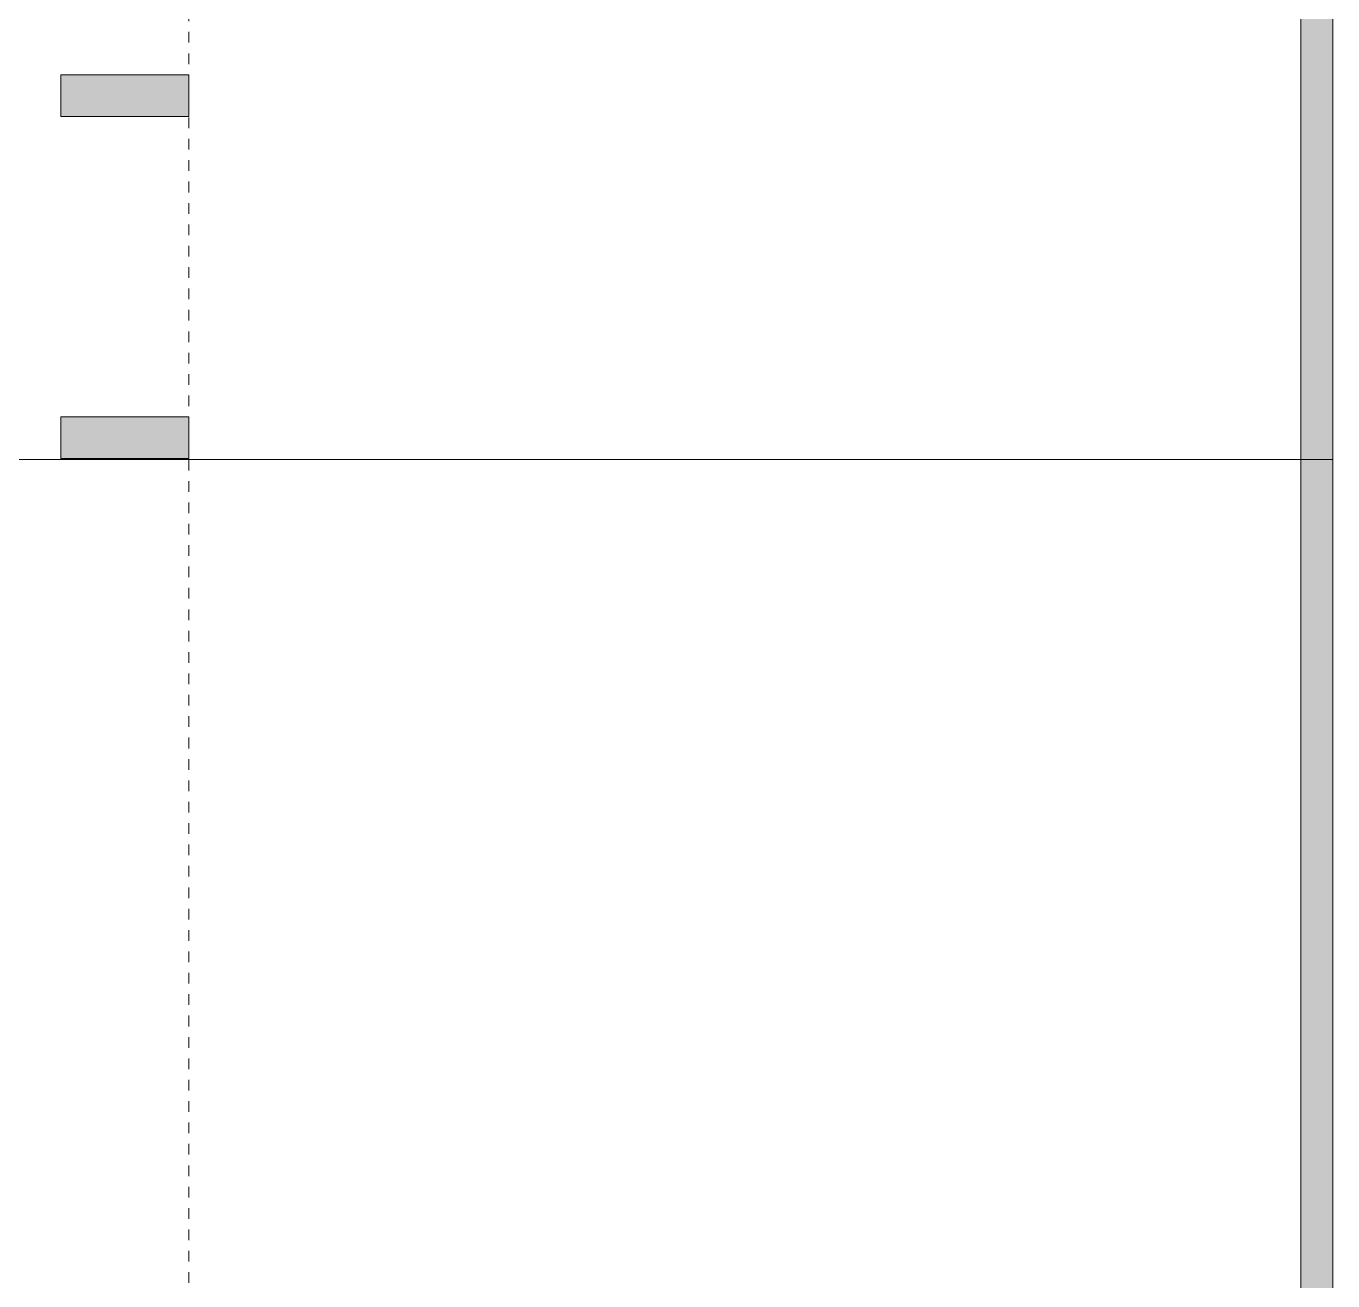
# Model space of a CAD drawing. Header units: inches. Extents: x -4169 to -1846, y 9706 to 12377.
# Drawn here: x -3503.2 to -3487.92, y 10579.84 to 10594.51 of the extents above; entities that cross this region are included whole.
import ezdxf

# ---------------------------------------------------------------- set-up
doc = ezdxf.new("R2010")
doc.units = ezdxf.units.IN
doc.header["$MEASUREMENT"] = 0
doc.linetypes.add('Dash', pattern=[0.25, 0.125, -0.125])
for name, color, linetype, lineweight in [('0-1', 7, 'Continuous', 5), ('0-2', 10, 'Continuous', 18), ('A-WALL-2', 96, 'Continuous', 5), ('A-WALL-5', 10, 'Continuous', 18), ('Q-CASE-1', 253, 'Continuous', 9), ('Q-CASE-2', 7, 'Continuous', 9), ('Q-CASE-5', 7, 'Dash', 9), ('Q-CASE-HDLN-1', 7, 'Dash', 9)]:
    doc.layers.add(name, color=color, linetype=linetype, lineweight=lineweight)

# ---------------------------------------------------------------- blocks, each defined once
blk = doc.blocks.new('OD_CW_Countertop - OD_CW_Countertop-2537825-ENLARGED RCP - 1ST FLOOR PLAN')
at = {"layer": 'Q-CASE-HDLN-1'}
blk.add_line((51.996, 24), (0.738, 24), dxfattribs=at)
blk = doc.blocks.new('300 Series Wall Hung Cabinet_302 - 27_ X 36_-2604985-ENLARGED RCP - 1ST FLOOR PLAN')
at = {"layer": 'Q-CASE-1'}
for points in [[(-1.762, -13.188), (-2.25, -13.188), (-2.25, -14.687), (-1.762, -14.687)], [(2.238, -13.188), (1.75, -13.188), (1.75, -14.687), (2.238, -14.687)]]:
    blk.add_hatch(color=256, dxfattribs=at).paths.add_polyline_path(points, flags=0)
at = {"layer": 'Q-CASE-2'}
for p, q in [((-1.762, -13.188), (-2.25, -13.188)), ((-2.25, -13.188), (-2.25, -14.687)), ((-1.762, -14.687), (-1.762, -13.188)), ((2.238, -13.188), (1.75, -13.188)), ((1.75, -13.188), (1.75, -14.687)), ((2.238, -14.687), (2.238, -13.188)), ((-2.25, -14.687), (-1.762, -14.687)), ((1.75, -14.687), (2.238, -14.687))]:
    blk.add_line(p, q, dxfattribs=at)
at = {"layer": 'Q-CASE-5'}
blk.add_line((-13.5, -13.188), (13.5, -13.188), dxfattribs=at)
blk = doc.blocks.new('Base Cabinet 4 Drawer 254 - Base Cabinet 4 Drawer 254 15_-2556187-ENLARGED RCP - 1ST FLOOR PLAN')
at = {"layer": 'Q-CASE-2'}
for p, q in [((-6.762, 0), (8.238, 0)), ((8.238, 0), (8.238, -23.25))]:
    blk.add_line(p, q, dxfattribs=at)
blk = doc.blocks.new('Base Cabinet Corner 197 - Base Cabinet Corner 197-2565125-ENLARGED RCP - 1ST FLOOR PLAN')
at = {"layer": 'Q-CASE-2'}
for p, q in [((-23.262, -36), (-23.262, 0)), ((0.738, -36), (-23.262, -36))]:
    blk.add_line(p, q, dxfattribs=at)
blk = doc.blocks.new('CTR - 1st Phase - Unit Layouts_rvt-1-ENLARGED RCP - 1ST FLOOR PLAN')
at = {"layer": 'A-WALL-2'}
blk.add_hatch(color=256, dxfattribs=at).paths.add_polyline_path([(-3488.299, 10554.439), (-3487.924, 10554.439), (-3487.924, 10605.698), (-3488.299, 10605.698), (-3488.299, 10566.439)], flags=0)
at = {"layer": 'A-WALL-5'}
for p, q in [((-3488.299, 10605.698), (-3488.299, 10554.439)), ((-3487.924, 10554.439), (-3487.924, 10605.698))]:
    blk.add_line(p, q, dxfattribs=at)
at = {"layer": '0-2'}
for name, p, rotation in [('OD_CW_Countertop - OD_CW_Countertop-2537825-ENLARGED RCP - 1ST FLOOR PLAN', (-3511.924, 10606.435), 270.0000000000219), ('300 Series Wall Hung Cabinet_302 - 27_ X 36_-2604985-ENLARGED RCP - 1ST FLOOR PLAN', (-3488.111, 10591.689), 269.9999999999891), ('Base Cabinet 4 Drawer 254 - Base Cabinet 4 Drawer 254 15_-2556187-ENLARGED RCP - 1ST FLOOR PLAN', (-3487.924, 10597.677), 269.9999999999893), ('Base Cabinet Corner 197 - Base Cabinet Corner 197-2565125-ENLARGED RCP - 1ST FLOOR PLAN', (-3511.186, 10553.439), 180)]:
    blk.add_blockref(name, p, dxfattribs=dict(at, rotation=rotation))

msp = doc.modelspace()

# ---------------------------------------------------------------- block references
at = {"layer": '0-1'}
msp.add_blockref('CTR - 1st Phase - Unit Layouts_rvt-1-ENLARGED RCP - 1ST FLOOR PLAN', (0, 0), dxfattribs=at)

doc.saveas('drawing.dxf')
